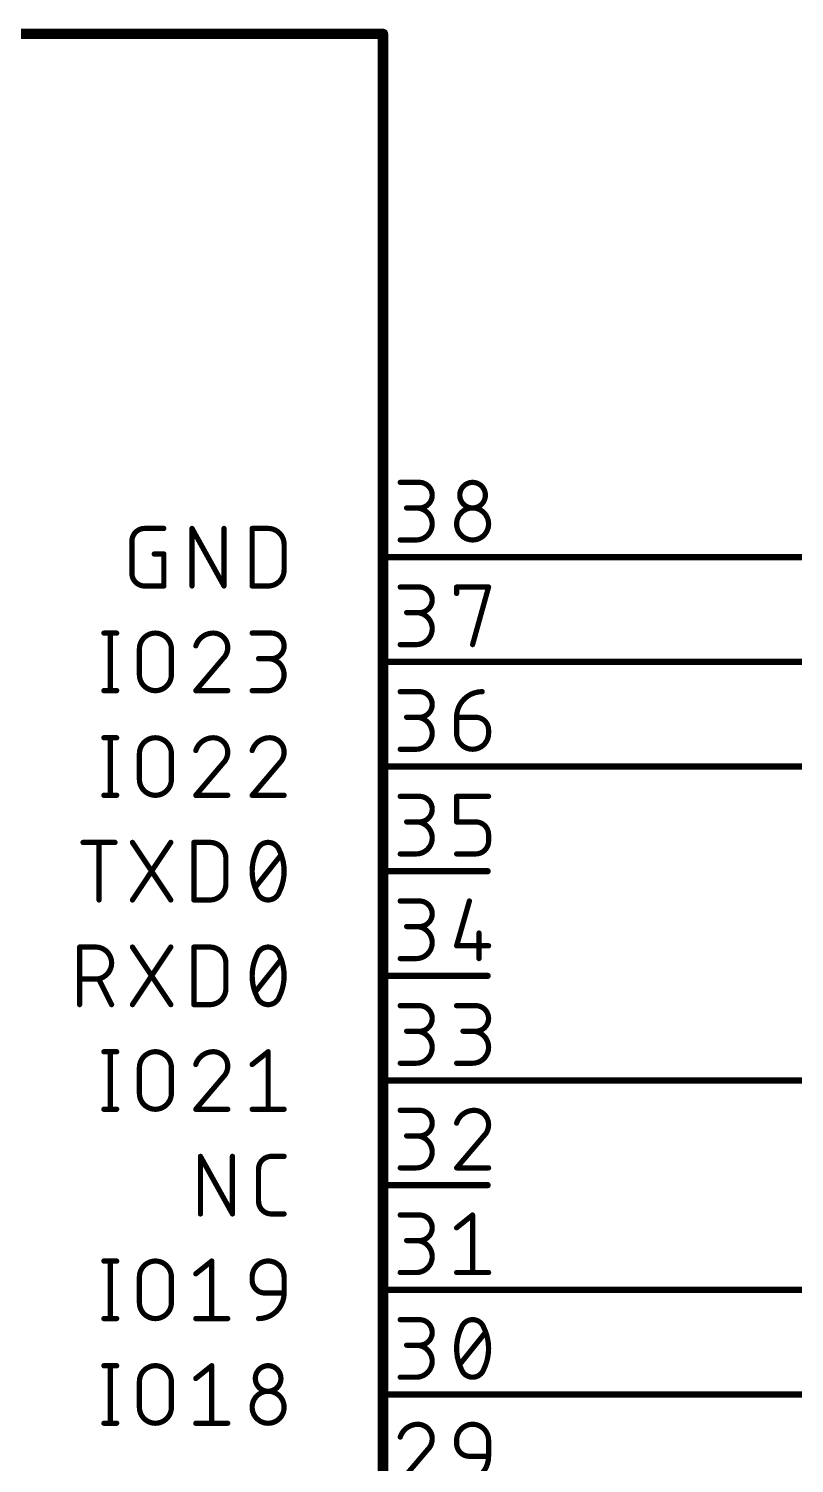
# Model space of a CAD drawing. Extents: x -10 to 250, y 0 to 179.
# Drawn here: x 133.64 to 152.23, y 107.55 to 142.37 of the extents above; entities that cross this region are included whole.
import ezdxf

# ---------------------------------------------------------------- set-up
doc = ezdxf.new("R2010")
doc.units = 0
for name, color, linetype in [('91', 94, 'CONTINUOUS'), ('94', 14, 'CONTINUOUS'), ('95', 250, 'CONTINUOUS')]:
    doc.layers.add(name, color=color, linetype=linetype)

msp = doc.modelspace()

# ---------------------------------------------------------------- linework, layer by layer
at = {"layer": '91', "const_width": 0.1524}
for points in [[(144.78, 129.54), (213.36, 129.54)], [(210.82, 127), (144.78, 127)], [(208.28, 124.46), (144.78, 124.46)], [(154.94, 116.84), (144.78, 116.84)], [(157.48, 111.76), (144.78, 111.76)], [(144.78, 109.22), (160.02, 109.22)]]:
    msp.add_lwpolyline(points, dxfattribs=at)
at = {"layer": '91', "const_width": 0.0762}
for points in [[(144.78, 129.5781, 1), (144.78, 129.5019)], [(144.78, 127.0381, 1), (144.78, 126.9619)], [(144.78, 124.4981, 1), (144.78, 124.4219)], [(144.78, 116.8781, 1), (144.78, 116.8019)], [(144.78, 111.7981, 1), (144.78, 111.7219)], [(144.78, 109.2581, 1), (144.78, 109.1819)]]:
    msp.add_lwpolyline(points, format="xyb", dxfattribs=at)
at = {"layer": '94'}
for points, const_width in [([(99.06, 142.24), (142.24, 142.24)], 0.254), ([(142.24, 142.24), (142.24, 88.9)], 0.254), ([(144.78, 129.54), (142.24, 129.54)], 0.1524), ([(144.78, 127), (142.24, 127)], 0.1524), ([(144.78, 124.46), (142.24, 124.46)], 0.1524), ([(144.78, 121.92), (142.24, 121.92)], 0.1524), ([(144.78, 119.38), (142.24, 119.38)], 0.1524), ([(144.78, 116.84), (142.24, 116.84)], 0.1524), ([(144.78, 114.3), (142.24, 114.3)], 0.1524), ([(144.78, 111.76), (142.24, 111.76)], 0.1524), ([(144.78, 109.22), (142.24, 109.22)], 0.1524)]:
    msp.add_lwpolyline(points, dxfattribs=dict(at, const_width=const_width))
for points, const_width in [([(142.3035, 142.24, 1), (142.1765, 142.24)], 0.127), ([(142.24, 142.1765, 1), (142.24, 142.3035)], 0.127), ([(142.24, 129.5781, 1), (142.24, 129.5019)], 0.0762), ([(144.78, 129.5019, 1), (144.78, 129.5781)], 0.0762), ([(142.24, 127.0381, 1), (142.24, 126.9619)], 0.0762), ([(144.78, 126.9619, 1), (144.78, 127.0381)], 0.0762), ([(142.24, 124.4981, 1), (142.24, 124.4219)], 0.0762), ([(144.78, 124.4219, 1), (144.78, 124.4981)], 0.0762), ([(142.24, 121.9581, 1), (142.24, 121.8819)], 0.0762), ([(144.78, 121.8819, 1), (144.78, 121.9581)], 0.0762), ([(142.24, 119.4181, 1), (142.24, 119.3419)], 0.0762), ([(144.78, 119.3419, 1), (144.78, 119.4181)], 0.0762), ([(142.24, 116.8781, 1), (142.24, 116.8019)], 0.0762), ([(144.78, 116.8019, 1), (144.78, 116.8781)], 0.0762), ([(142.24, 114.3381, 1), (142.24, 114.2619)], 0.0762), ([(144.78, 114.2619, 1), (144.78, 114.3381)], 0.0762), ([(142.24, 111.7981, 1), (142.24, 111.7219)], 0.0762), ([(144.78, 111.7219, 1), (144.78, 111.7981)], 0.0762), ([(142.24, 109.2581, 1), (142.24, 109.1819)], 0.0762), ([(144.78, 109.1819, 1), (144.78, 109.2581)], 0.0762)]:
    msp.add_lwpolyline(points, format="xyb", dxfattribs=dict(at, const_width=const_width))
at = {"layer": '95', "const_width": 0.127}
for points in [[(142.6591, 131.3561), (143.1248, 131.3561)], [(143.1248, 130.7352), (142.8143, 130.7352)], [(136.4538, 130.2385), (136.9195, 130.2385)], [(137.6035, 128.8415), (137.6035, 130.2385)], [(137.6035, 130.2385), (138.3796, 128.8415)], [(138.3796, 128.8415), (138.3796, 130.2385)], [(139.0636, 128.8415), (139.0636, 130.2385)], [(139.0636, 130.2385), (139.4516, 130.2385)], [(136.1434, 129.1519), (136.1434, 129.9281)], [(139.8397, 129.8504), (139.8397, 129.2296)], [(142.6591, 129.9591), (143.0472, 129.9591)], [(136.6866, 129.6176), (136.9195, 129.6176)], [(136.9195, 129.6176), (136.9195, 128.8415)], [(136.9195, 128.8415), (136.4538, 128.8415)], [(139.4516, 128.8415), (139.0636, 128.8415)], [(142.6591, 128.8161), (143.1248, 128.8161)], [(144.028, 128.6609), (144.028, 128.8161)], [(144.028, 128.8161), (144.8041, 128.8161)], [(144.8041, 128.8161), (144.416, 127.4191)], [(143.1248, 128.1952), (142.8143, 128.1952)], [(135.4636, 127.6985), (135.7741, 127.6985)], [(135.6189, 127.6985), (135.6189, 126.3015)], [(139.0636, 127.6985), (139.5293, 127.6985)], [(142.6591, 127.4191), (143.0472, 127.4191)], [(136.3259, 126.6896), (136.3259, 127.3104)], [(137.102, 127.3104), (137.102, 126.6896)], [(138.3544, 127.0776), (137.6947, 126.3015)], [(139.5293, 127.0776), (139.2188, 127.0776)], [(135.4636, 126.3015), (135.7741, 126.3015)], [(137.6947, 126.3015), (138.4708, 126.3015)], [(139.0636, 126.3015), (139.4516, 126.3015)], [(142.6591, 126.2761), (143.1248, 126.2761)], [(143.1248, 125.6552), (142.8143, 125.6552)], [(144.028, 125.6552), (144.4936, 125.6552)], [(144.028, 125.2672), (144.028, 125.6552)], [(144.8041, 125.3448), (144.8041, 125.2672)], [(135.4636, 125.1585), (135.7741, 125.1585)], [(135.6189, 125.1585), (135.6189, 123.7615)], [(136.3259, 124.1496), (136.3259, 124.7704)], [(137.102, 124.7704), (137.102, 124.1496)], [(142.6591, 124.8791), (143.0472, 124.8791)], [(138.3544, 124.5376), (137.6947, 123.7615)], [(139.7233, 124.5376), (139.0636, 123.7615)], [(135.4636, 123.7615), (135.7741, 123.7615)], [(137.6947, 123.7615), (138.4708, 123.7615)], [(139.0636, 123.7615), (139.8397, 123.7615)], [(142.6591, 123.7361), (143.1248, 123.7361)], [(144.028, 123.1152), (144.028, 123.7361)], [(144.028, 123.7361), (144.8041, 123.7361)], [(143.1248, 123.1152), (142.8143, 123.1152)], [(144.4936, 123.1152), (144.028, 123.1152)], [(134.957, 122.6185), (135.7331, 122.6185)], [(135.3451, 121.2215), (135.3451, 122.6185)], [(136.157, 121.2215), (137.0884, 122.6185)], [(136.157, 122.6185), (137.0884, 121.2215)], [(137.6491, 121.2215), (137.6491, 122.6185)], [(137.6491, 122.6185), (138.0372, 122.6185)], [(144.8041, 122.6495), (144.8041, 122.8048)], [(138.4252, 122.2304), (138.4252, 121.6096)], [(139.1412, 121.5319), (139.7621, 122.3081)], [(142.6591, 122.3391), (143.0472, 122.3391)], [(144.028, 122.3391), (144.4936, 122.3391)], [(138.0372, 121.2215), (137.6491, 121.2215)], [(142.6591, 121.1961), (143.1248, 121.1961)], [(144.3384, 121.1961), (144.028, 120.1095)], [(143.1248, 120.5752), (142.8143, 120.5752)], [(144.5712, 120.42), (144.5712, 119.7991)], [(134.8747, 118.6815), (134.8747, 120.0785)], [(134.8747, 120.0785), (135.2627, 120.0785)], [(136.157, 118.6815), (137.0884, 120.0785)], [(136.157, 120.0785), (137.0884, 118.6815)], [(137.6491, 118.6815), (137.6491, 120.0785)], [(137.6491, 120.0785), (138.0372, 120.0785)], [(144.028, 120.1095), (144.8041, 120.1095)], [(139.1412, 118.9919), (139.7621, 119.7681)], [(142.6591, 119.7991), (143.0472, 119.7991)], [(138.4252, 119.6904), (138.4252, 119.0696)], [(135.2627, 119.3024), (134.8747, 119.3024)], [(135.6508, 118.6815), (135.3404, 119.3024)], [(138.0372, 118.6815), (137.6491, 118.6815)], [(142.6591, 118.6561), (143.1248, 118.6561)], [(144.028, 118.6561), (144.4936, 118.6561)], [(143.1248, 118.0352), (142.8143, 118.0352)], [(144.4936, 118.0352), (144.1832, 118.0352)], [(135.4636, 117.5385), (135.7741, 117.5385)], [(135.6189, 117.5385), (135.6189, 116.1415)], [(139.0636, 117.2281), (139.4516, 117.5385)], [(139.4516, 117.5385), (139.4516, 116.1415)], [(136.3259, 116.5296), (136.3259, 117.1504)], [(137.102, 117.1504), (137.102, 116.5296)], [(142.6591, 117.2591), (143.0472, 117.2591)], [(144.028, 117.2591), (144.416, 117.2591)], [(138.3544, 116.9176), (137.6947, 116.1415)], [(135.4636, 116.1415), (135.7741, 116.1415)], [(137.6947, 116.1415), (138.4708, 116.1415)], [(139.0636, 116.1415), (139.8397, 116.1415)], [(142.6591, 116.1161), (143.1248, 116.1161)], [(143.1248, 115.4952), (142.8143, 115.4952)], [(144.6876, 115.4952), (144.028, 114.7191)], [(137.8083, 113.6015), (137.8083, 114.9985)], [(137.8083, 114.9985), (138.5844, 113.6015)], [(138.5844, 113.6015), (138.5844, 114.9985)], [(139.5293, 114.9985), (139.8397, 114.9985)], [(139.2188, 113.9119), (139.2188, 114.6881)], [(142.6591, 114.7191), (143.0472, 114.7191)], [(144.028, 114.7191), (144.8041, 114.7191)], [(139.8397, 113.6015), (139.5293, 113.6015)], [(142.6591, 113.5761), (143.1248, 113.5761)], [(144.028, 113.2657), (144.416, 113.5761)], [(144.416, 113.5761), (144.416, 112.1791)], [(143.1248, 112.9552), (142.8143, 112.9552)], [(135.4636, 112.4585), (135.7741, 112.4585)], [(135.6189, 112.4585), (135.6189, 111.0615)], [(137.6947, 112.1481), (138.0828, 112.4585)], [(138.0828, 112.4585), (138.0828, 111.0615)], [(136.3259, 111.4496), (136.3259, 112.0704)], [(137.102, 112.0704), (137.102, 111.4496)], [(139.0636, 111.9928), (139.0636, 112.0704)], [(139.8397, 112.0704), (139.8397, 111.6824)], [(142.6591, 112.1791), (143.0472, 112.1791)], [(144.028, 112.1791), (144.8041, 112.1791)], [(139.8397, 111.6824), (139.374, 111.6824)], [(135.4636, 111.0615), (135.7741, 111.0615)], [(137.6947, 111.0615), (138.4708, 111.0615)], [(142.6591, 111.0361), (143.1248, 111.0361)], [(144.1056, 109.9495), (144.7265, 110.7257)], [(143.1248, 110.4152), (142.8143, 110.4152)], [(135.4636, 109.9185), (135.7741, 109.9185)], [(135.6189, 109.9185), (135.6189, 108.5215)], [(137.6947, 109.6081), (138.0828, 109.9185)], [(138.0828, 109.9185), (138.0828, 108.5215)], [(142.6591, 109.6391), (143.0472, 109.6391)], [(136.3259, 108.9096), (136.3259, 109.5304)], [(137.102, 109.5304), (137.102, 108.9096)], [(135.4636, 108.5215), (135.7741, 108.5215)], [(137.6947, 108.5215), (138.4708, 108.5215)], [(143.3188, 107.8752), (142.6591, 107.0991)], [(144.028, 108.0304), (144.028, 108.108)], [(144.8041, 108.108), (144.8041, 107.72)], [(144.8041, 107.72), (144.3384, 107.72)]]:
    msp.add_lwpolyline(points, dxfattribs=at)
at = {"layer": '95'}
for points, const_width in [([(142.6591, 131.3878, 1), (142.6591, 131.3244)], 0.0635), ([(143.1248, 130.7352, 1), (143.1248, 131.3561)], 0.127), ([(143.1248, 131.3878, 1), (143.1248, 131.3244)], 0.0635), ([(143.1248, 131.3244, 1), (143.1248, 131.3878)], 0.0635), ([(144.7264, 131.0457, 1), (144.1056, 131.0457)], 0.127), ([(144.1056, 131.0457, 1), (144.7265, 131.0457)], 0.127), ([(144.1373, 131.0457, 1), (144.0738, 131.0457)], 0.0635), ([(144.0738, 131.0457, 1), (144.1373, 131.0457)], 0.0635), ([(144.7582, 131.0457, 1), (144.6947, 131.0457)], 0.0635), ([(144.6947, 131.0457, 1), (144.7582, 131.0457)], 0.0635), ([(142.8143, 130.767, 1), (142.8143, 130.7035)], 0.0635), ([(143.0472, 129.9591, 1), (143.0472, 130.7352)], 0.127), ([(143.0472, 130.767, 1), (143.0472, 130.7035)], 0.0635), ([(143.1248, 130.767, 1), (143.1248, 130.7035)], 0.0635), ([(143.1248, 130.7035, 1), (143.1248, 130.767)], 0.0635), ([(144.8041, 130.3472, 1), (144.028, 130.3472)], 0.127), ([(136.4538, 130.2385, 0.4142), (136.1434, 129.9281)], 0.127), ([(136.4538, 130.2703, 1), (136.4538, 130.2068)], 0.0635), ([(136.4538, 130.2068, 1), (136.4538, 130.2702)], 0.0635), ([(136.9195, 130.2068, 1), (136.9195, 130.2703)], 0.0635), ([(137.6352, 130.2385, 1), (137.5717, 130.2385)], 0.0635), ([(137.6312, 130.2539, 1), (137.5757, 130.2231)], 0.0635), ([(138.4113, 130.2385, 1), (138.3478, 130.2385)], 0.0635), ([(139.0953, 130.2385, 1), (139.0318, 130.2385)], 0.0635), ([(139.0636, 130.2703, 1), (139.0636, 130.2068)], 0.0635), ([(139.8397, 129.8504, 0.4142), (139.4516, 130.2385)], 0.127), ([(139.4516, 130.2703, 1), (139.4516, 130.2068)], 0.0635), ([(139.4516, 130.2068, 1), (139.4516, 130.2703)], 0.0635), ([(144.0597, 130.3472, 1), (143.9962, 130.3472)], 0.0635), ([(143.9962, 130.3472, 1), (144.0597, 130.3472)], 0.0635), ([(144.028, 130.3472, 1), (144.8041, 130.3472)], 0.127), ([(144.8358, 130.3472, 1), (144.7723, 130.3472)], 0.0635), ([(144.7723, 130.3472, 1), (144.8358, 130.3472)], 0.0635), ([(136.1751, 129.9281, 1), (136.1116, 129.9281)], 0.0635), ([(136.1116, 129.9281, 1), (136.1751, 129.9281)], 0.0635), ([(139.8714, 129.8504, 1), (139.808, 129.8504)], 0.0635), ([(139.808, 129.8504, 1), (139.8714, 129.8504)], 0.0635), ([(142.6591, 129.9908, 1), (142.6591, 129.9274)], 0.0635), ([(143.0472, 129.9908, 1), (143.0472, 129.9274)], 0.0635), ([(143.0472, 129.9274, 1), (143.0472, 129.9908)], 0.0635), ([(136.6866, 129.6494, 1), (136.6866, 129.5859)], 0.0635), ([(136.9512, 129.6176, 1), (136.8877, 129.6176)], 0.0635), ([(136.9195, 129.5859, 1), (136.9195, 129.6494)], 0.0635), ([(136.1434, 129.1519, 0.4142), (136.4538, 128.8415)], 0.127), ([(136.1751, 129.1519, 1), (136.1116, 129.1519)], 0.0635), ([(136.1116, 129.1519, 1), (136.1751, 129.1519)], 0.0635), ([(139.4516, 128.8415, 0.4142), (139.8397, 129.2296)], 0.127), ([(139.8714, 129.2296, 1), (139.808, 129.2296)], 0.0635), ([(139.808, 129.2296, 1), (139.8714, 129.2296)], 0.0635), ([(136.4538, 128.8732, 1), (136.4538, 128.8098)], 0.0635), ([(136.4538, 128.8098, 1), (136.4538, 128.8732)], 0.0635), ([(136.8877, 128.8415, 1), (136.9512, 128.8415)], 0.0635), ([(136.9195, 128.8098, 1), (136.9195, 128.8732)], 0.0635), ([(137.5717, 128.8415, 1), (137.6352, 128.8415)], 0.0635), ([(138.3478, 128.8415, 1), (138.4113, 128.8415)], 0.0635), ([(138.3518, 128.8261, 1), (138.4073, 128.8569)], 0.0635), ([(139.0318, 128.8415, 1), (139.0953, 128.8415)], 0.0635), ([(139.0636, 128.8732, 1), (139.0636, 128.8098)], 0.0635), ([(139.4516, 128.8732, 1), (139.4516, 128.8098)], 0.0635), ([(139.4516, 128.8098, 1), (139.4516, 128.8732)], 0.0635), ([(142.6591, 128.8478, 1), (142.6591, 128.7844)], 0.0635), ([(143.1248, 128.1952, 1), (143.1248, 128.8161)], 0.127), ([(143.1248, 128.8478, 1), (143.1248, 128.7844)], 0.0635), ([(143.1248, 128.7844, 1), (143.1248, 128.8478)], 0.0635), ([(144.0597, 128.8161, 1), (143.9962, 128.8161)], 0.0635), ([(144.028, 128.8478, 1), (144.028, 128.7844)], 0.0635), ([(144.8347, 128.8076, 1), (144.7735, 128.8246)], 0.0635), ([(144.8041, 128.7844, 1), (144.8041, 128.8478)], 0.0635), ([(143.9962, 128.6609, 1), (144.0597, 128.6609)], 0.0635), ([(142.8143, 128.227, 1), (142.8143, 128.1635)], 0.0635), ([(143.0472, 127.4191, 1), (143.0472, 128.1952)], 0.127), ([(143.0472, 128.227, 1), (143.0472, 128.1635)], 0.0635), ([(143.1248, 128.227, 1), (143.1248, 128.1635)], 0.0635), ([(143.1248, 128.1635, 1), (143.1248, 128.227)], 0.0635), ([(135.4636, 127.7303, 1), (135.4636, 127.6668)], 0.0635), ([(135.6506, 127.6985, 1), (135.5871, 127.6985)], 0.0635), ([(135.7741, 127.6668, 1), (135.7741, 127.7303)], 0.0635), ([(137.102, 127.3104, 1), (136.3259, 127.3104)], 0.127), ([(138.1216, 127.6985, 0.3252), (137.6947, 127.3881)], 0.127), ([(138.1216, 127.7303, 1), (138.1216, 127.6668)], 0.0635), ([(138.4708, 127.3493, 0.4142), (138.1216, 127.6985)], 0.127), ([(138.1216, 127.6668, 1), (138.1216, 127.7302)], 0.0635), ([(139.0636, 127.7303, 1), (139.0636, 127.6668)], 0.0635), ([(139.5293, 127.7303, 1), (139.5293, 127.6668)], 0.0635), ([(139.5293, 127.0776, 1), (139.5293, 127.6985)], 0.127), ([(139.5293, 127.6668, 1), (139.5293, 127.7303)], 0.0635), ([(142.6591, 127.4509, 1), (142.6591, 127.3873)], 0.0635), ([(143.0472, 127.4509, 1), (143.0472, 127.3873)], 0.0635), ([(143.0472, 127.3873, 1), (143.0472, 127.4509)], 0.0635), ([(144.3854, 127.4276, 1), (144.4466, 127.4106)], 0.0635), ([(136.3576, 127.3104, 1), (136.2941, 127.3104)], 0.0635), ([(136.2941, 127.3104, 1), (136.3576, 127.3104)], 0.0635), ([(137.1337, 127.3104, 1), (137.0702, 127.3104)], 0.0635), ([(137.0702, 127.3104, 1), (137.1337, 127.3104)], 0.0635), ([(137.6645, 127.3978, 1), (137.7249, 127.3783)], 0.0635), ([(138.3544, 127.0776, 0.2053), (138.4708, 127.3493)], 0.127), ([(138.3325, 127.1006, 1), (138.3763, 127.0546)], 0.0635), ([(138.3786, 127.057, 1), (138.3302, 127.0982)], 0.0635), ([(138.5026, 127.3492, 1), (138.4391, 127.3493)], 0.0635), ([(138.4391, 127.3493, 1), (138.5026, 127.3493)], 0.0635), ([(139.2188, 127.1094, 1), (139.2188, 127.0459)], 0.0635), ([(139.4516, 126.3015, 1), (139.4516, 127.0776)], 0.127), ([(139.4516, 127.1094, 1), (139.4516, 127.0459)], 0.0635), ([(139.5293, 127.1094, 1), (139.5293, 127.0459)], 0.0635), ([(139.5293, 127.0459, 1), (139.5293, 127.1094)], 0.0635), ([(136.3259, 126.6896, 1), (137.102, 126.6896)], 0.127), ([(136.3576, 126.6896, 1), (136.2941, 126.6896)], 0.0635), ([(137.1337, 126.6896, 1), (137.0702, 126.6896)], 0.0635), ([(136.2941, 126.6896, 1), (136.3576, 126.6896)], 0.0635), ([(137.0702, 126.6896, 1), (137.1337, 126.6896)], 0.0635), ([(135.4636, 126.3333, 1), (135.4636, 126.2698)], 0.0635), ([(135.5871, 126.3015, 1), (135.6506, 126.3015)], 0.0635), ([(135.7741, 126.2698, 1), (135.7741, 126.3333)], 0.0635), ([(137.6947, 126.3333, 1), (137.6947, 126.2698)], 0.0635), ([(137.6705, 126.3221, 1), (137.7189, 126.2809)], 0.0635), ([(138.4708, 126.2698, 1), (138.4708, 126.3333)], 0.0635), ([(139.0636, 126.3333, 1), (139.0636, 126.2698)], 0.0635), ([(139.4516, 126.3333, 1), (139.4516, 126.2698)], 0.0635), ([(139.4516, 126.2698, 1), (139.4516, 126.3333)], 0.0635), ([(142.6591, 126.3079, 1), (142.6591, 126.2443)], 0.0635), ([(143.1248, 126.3079, 1), (143.1248, 126.2443)], 0.0635), ([(143.1248, 125.6552, 1), (143.1248, 126.2761)], 0.127), ([(143.1248, 126.2443, 1), (143.1248, 126.3079)], 0.0635), ([(144.6488, 126.2761, 0.4142), (144.028, 125.6552)], 0.127), ([(144.6488, 126.2444, 1), (144.6488, 126.3078)], 0.0635), ([(142.8143, 125.687, 1), (142.8143, 125.6235)], 0.0635), ([(143.0472, 124.8791, 1), (143.0472, 125.6552)], 0.127), ([(143.0472, 125.687, 1), (143.0472, 125.6235)], 0.0635), ([(143.1248, 125.687, 1), (143.1248, 125.6235)], 0.0635), ([(143.1248, 125.6235, 1), (143.1248, 125.687)], 0.0635), ([(144.0597, 125.6552, 1), (143.9962, 125.6552)], 0.0635), ([(144.028, 125.687, 1), (144.028, 125.6235)], 0.0635), ([(144.8041, 125.3448, 0.4142), (144.4936, 125.6552)], 0.127), ([(144.4936, 125.687, 1), (144.4936, 125.6235)], 0.0635), ([(144.4936, 125.6235, 1), (144.4936, 125.687)], 0.0635), ([(143.9962, 125.6552, 1), (144.0597, 125.6552)], 0.0635), ([(144.8358, 125.3448, 1), (144.7723, 125.3448)], 0.0635), ([(144.7723, 125.3448, 1), (144.8358, 125.3448)], 0.0635), ([(135.4636, 125.1903, 1), (135.4636, 125.1268)], 0.0635), ([(135.6506, 125.1585, 1), (135.5871, 125.1585)], 0.0635), ([(135.7741, 125.1268, 1), (135.7741, 125.1903)], 0.0635), ([(137.102, 124.7704, 1), (136.3259, 124.7704)], 0.127), ([(138.1216, 125.1585, 0.3252), (137.6947, 124.8481)], 0.127), ([(138.4708, 124.8093, 0.4142), (138.1216, 125.1585)], 0.127), ([(138.1216, 125.1903, 1), (138.1216, 125.1268)], 0.0635), ([(138.1216, 125.1268, 1), (138.1216, 125.1902)], 0.0635), ([(139.4905, 125.1585, 0.3252), (139.0636, 124.8481)], 0.127), ([(139.8397, 124.8093, 0.4142), (139.4905, 125.1585)], 0.127), ([(139.4905, 125.1903, 1), (139.4905, 125.1268)], 0.0635), ([(139.4905, 125.1268, 1), (139.4904, 125.1902)], 0.0635), ([(144.0597, 125.2672, 1), (143.9962, 125.2672)], 0.0635), ([(143.9962, 125.2672, 1), (144.0597, 125.2672)], 0.0635), ([(144.028, 125.2672, 1), (144.8041, 125.2672)], 0.127), ([(144.8358, 125.2672, 1), (144.7723, 125.2672)], 0.0635), ([(144.7723, 125.2672, 1), (144.8358, 125.2672)], 0.0635), ([(136.3576, 124.7704, 1), (136.2941, 124.7704)], 0.0635), ([(136.2941, 124.7704, 1), (136.3576, 124.7704)], 0.0635), ([(137.1337, 124.7704, 1), (137.0702, 124.7704)], 0.0635), ([(137.0702, 124.7704, 1), (137.1337, 124.7704)], 0.0635), ([(137.6645, 124.8578, 1), (137.7249, 124.8383)], 0.0635), ([(138.3544, 124.5376, 0.2053), (138.4708, 124.8093)], 0.127), ([(138.5026, 124.8092, 1), (138.4391, 124.8093)], 0.0635), ([(138.4391, 124.8093, 1), (138.5026, 124.8093)], 0.0635), ([(139.0334, 124.8578, 1), (139.0938, 124.8383)], 0.0635), ([(139.7233, 124.5376, 0.2053), (139.8397, 124.8093)], 0.127), ([(139.8714, 124.8092, 1), (139.808, 124.8093)], 0.0635), ([(139.808, 124.8093, 1), (139.8714, 124.8093)], 0.0635), ([(142.6591, 124.9109, 1), (142.6591, 124.8474)], 0.0635), ([(143.0472, 124.9109, 1), (143.0472, 124.8474)], 0.0635), ([(143.0472, 124.8474, 1), (143.0472, 124.9109)], 0.0635), ([(138.3325, 124.5606, 1), (138.3763, 124.5146)], 0.0635), ([(138.3786, 124.517, 1), (138.3302, 124.5582)], 0.0635), ([(139.7014, 124.5606, 1), (139.7452, 124.5146)], 0.0635), ([(139.7475, 124.517, 1), (139.6991, 124.5582)], 0.0635), ([(136.3259, 124.1496, 1), (137.102, 124.1496)], 0.127), ([(136.3576, 124.1496, 1), (136.2941, 124.1496)], 0.0635), ([(136.2941, 124.1496, 1), (136.3576, 124.1496)], 0.0635), ([(137.1337, 124.1496, 1), (137.0702, 124.1496)], 0.0635), ([(137.0702, 124.1496, 1), (137.1337, 124.1496)], 0.0635), ([(135.4636, 123.7933, 1), (135.4636, 123.7298)], 0.0635), ([(135.5871, 123.7615, 1), (135.6506, 123.7615)], 0.0635), ([(135.7741, 123.7298, 1), (135.7741, 123.7933)], 0.0635), ([(137.6947, 123.7933, 1), (137.6947, 123.7298)], 0.0635), ([(137.6705, 123.7821, 1), (137.7189, 123.7409)], 0.0635), ([(138.4708, 123.7298, 1), (138.4708, 123.7933)], 0.0635), ([(139.0636, 123.7933, 1), (139.0636, 123.7298)], 0.0635), ([(139.0394, 123.7821, 1), (139.0878, 123.7409)], 0.0635), ([(139.8397, 123.7298, 1), (139.8397, 123.7933)], 0.0635), ([(142.6591, 123.7679, 1), (142.6591, 123.7044)], 0.0635), ([(143.1248, 123.1152, 1), (143.1248, 123.7361)], 0.127), ([(143.1248, 123.7679, 1), (143.1248, 123.7044)], 0.0635), ([(143.1248, 123.7044, 1), (143.1248, 123.7679)], 0.0635), ([(144.0597, 123.7361, 1), (143.9962, 123.7361)], 0.0635), ([(144.028, 123.7679, 1), (144.028, 123.7044)], 0.0635), ([(144.8041, 123.7044, 1), (144.8041, 123.7679)], 0.0635), ([(142.8143, 123.147, 1), (142.8143, 123.0835)], 0.0635), ([(143.0472, 123.147, 1), (143.0472, 123.0835)], 0.0635), ([(143.0472, 122.3391, 1), (143.0472, 123.1152)], 0.127), ([(143.1248, 123.147, 1), (143.1248, 123.0835)], 0.0635), ([(143.1248, 123.0835, 1), (143.1248, 123.147)], 0.0635), ([(143.9962, 123.1152, 1), (144.0597, 123.1152)], 0.0635), ([(144.028, 123.147, 1), (144.028, 123.0835)], 0.0635), ([(144.4936, 123.147, 1), (144.4936, 123.0835)], 0.0635), ([(144.8041, 122.8048, 0.4142), (144.4936, 123.1152)], 0.127), ([(144.4936, 123.0835, 1), (144.4936, 123.147)], 0.0635), ([(134.957, 122.6503, 1), (134.957, 122.5868)], 0.0635), ([(135.3768, 122.6185, 1), (135.3133, 122.6185)], 0.0635), ([(135.7331, 122.5868, 1), (135.7331, 122.6503)], 0.0635), ([(136.1834, 122.6361, 1), (136.1306, 122.6009)], 0.0635), ([(137.1148, 122.6009, 1), (137.0619, 122.6361)], 0.0635), ([(137.6491, 122.6503, 1), (137.6491, 122.5868)], 0.0635), ([(137.6809, 122.6185, 1), (137.6174, 122.6185)], 0.0635), ([(138.0372, 122.6503, 1), (138.0372, 122.5868)], 0.0635), ([(138.4252, 122.2304, 0.4142), (138.0372, 122.6185)], 0.127), ([(138.0372, 122.5868, 1), (138.0372, 122.6503)], 0.0635), ([(139.4516, 122.6185, 0.3205), (139.18, 122.4245)], 0.127), ([(139.7233, 122.4245, 0.3205), (139.4516, 122.6185)], 0.127), ([(139.4516, 122.6502, 1), (139.4516, 122.5868)], 0.0635), ([(139.4516, 122.5868, 1), (139.4516, 122.6502)], 0.0635), ([(144.4936, 122.3391, 0.4142), (144.8041, 122.6495)], 0.127), ([(144.8358, 122.8048, 1), (144.7723, 122.8048)], 0.0635), ([(144.7723, 122.8048, 1), (144.8358, 122.8048)], 0.0635), ([(144.8358, 122.6495, 1), (144.7723, 122.6495)], 0.0635), ([(144.7723, 122.6495, 1), (144.8358, 122.6495)], 0.0635), ([(138.457, 122.2304, 1), (138.3935, 122.2304)], 0.0635), ([(138.3935, 122.2304, 1), (138.457, 122.2304)], 0.0635), ([(139.18, 122.4245, 0.1139), (139.0636, 121.92)], 0.127), ([(139.15, 122.4348, 1), (139.21, 122.4142)], 0.0635), ([(139.2085, 122.4106, 1), (139.1515, 122.4384)], 0.0635), ([(139.7518, 122.4384, 1), (139.6947, 122.4106)], 0.0635), ([(139.8397, 121.92, 0.1139), (139.7233, 122.4245)], 0.127), ([(139.6933, 122.4142, 1), (139.7533, 122.4348)], 0.0635), ([(139.7869, 122.2882, 1), (139.7373, 122.3279)], 0.0635), ([(142.6591, 122.3709, 1), (142.6591, 122.3073)], 0.0635), ([(143.0472, 122.3709, 1), (143.0472, 122.3073)], 0.0635), ([(143.0472, 122.3073, 1), (143.0472, 122.3709)], 0.0635), ([(144.028, 122.3709, 1), (144.028, 122.3073)], 0.0635), ([(144.4936, 122.3709, 1), (144.4936, 122.3073)], 0.0635), ([(144.4936, 122.3073, 1), (144.4936, 122.3709)], 0.0635), ([(139.0636, 121.92, 0.1139), (139.18, 121.4155)], 0.127), ([(139.0953, 121.92, 1), (139.0318, 121.92)], 0.0635), ([(139.0318, 121.92, 1), (139.0953, 121.92)], 0.0635), ([(139.7233, 121.4155, 0.1139), (139.8397, 121.92)], 0.127), ([(139.8714, 121.92, 1), (139.808, 121.92)], 0.0635), ([(139.808, 121.92, 1), (139.8714, 121.92)], 0.0635), ([(138.0372, 121.2215, 0.4142), (138.4252, 121.6096)], 0.127), ([(138.457, 121.6096, 1), (138.3935, 121.6096)], 0.0635), ([(138.3935, 121.6096, 1), (138.457, 121.6096)], 0.0635), ([(139.1164, 121.5518, 1), (139.166, 121.5121)], 0.0635), ([(135.3133, 121.2215, 1), (135.3768, 121.2215)], 0.0635), ([(136.1306, 121.2391, 1), (136.1834, 121.2039)], 0.0635), ([(137.0619, 121.2039, 1), (137.1148, 121.2391)], 0.0635), ([(137.6491, 121.2533, 1), (137.6491, 121.1898)], 0.0635), ([(137.6174, 121.2215, 1), (137.6809, 121.2215)], 0.0635), ([(138.0372, 121.2532, 1), (138.0372, 121.1898)], 0.0635), ([(138.0372, 121.1898, 1), (138.0372, 121.2533)], 0.0635), ([(139.18, 121.4155, 0.3205), (139.4516, 121.2215)], 0.127), ([(139.21, 121.4258, 1), (139.15, 121.4052)], 0.0635), ([(139.1515, 121.4016, 1), (139.2085, 121.4294)], 0.0635), ([(139.4516, 121.2215, 0.3205), (139.7233, 121.4155)], 0.127), ([(139.4516, 121.2532, 1), (139.4516, 121.1898)], 0.0635), ([(139.4516, 121.1898, 1), (139.4516, 121.2532)], 0.0635), ([(139.6947, 121.4294, 1), (139.7518, 121.4016)], 0.0635), ([(139.7533, 121.4052, 1), (139.6933, 121.4258)], 0.0635), ([(142.6591, 121.2279, 1), (142.6591, 121.1643)], 0.0635), ([(143.1248, 121.2279, 1), (143.1248, 121.1643)], 0.0635), ([(143.1248, 120.5752, 1), (143.1248, 121.1961)], 0.127), ([(143.1248, 121.1643, 1), (143.1248, 121.2279)], 0.0635), ([(144.3689, 121.1874, 1), (144.3079, 121.2048)], 0.0635), ([(142.8143, 120.607, 1), (142.8143, 120.5435)], 0.0635), ([(143.0472, 120.607, 1), (143.0472, 120.5435)], 0.0635), ([(143.0472, 119.7991, 1), (143.0472, 120.5752)], 0.127), ([(143.1248, 120.607, 1), (143.1248, 120.5435)], 0.0635), ([(143.1248, 120.5435, 1), (143.1248, 120.607)], 0.0635), ([(144.603, 120.42, 1), (144.5395, 120.42)], 0.0635), ([(134.9064, 120.0785, 1), (134.8429, 120.0785)], 0.0635), ([(134.8747, 120.1103, 1), (134.8747, 120.0468)], 0.0635), ([(135.2627, 119.3024, 1), (135.2627, 120.0785)], 0.127), ([(135.2627, 120.1103, 1), (135.2627, 120.0468)], 0.0635), ([(135.2627, 120.0468, 1), (135.2627, 120.1103)], 0.0635), ([(136.1834, 120.0961, 1), (136.1306, 120.0609)], 0.0635), ([(137.1148, 120.0609, 1), (137.0619, 120.0961)], 0.0635), ([(137.6491, 120.1103, 1), (137.6491, 120.0468)], 0.0635), ([(137.6809, 120.0785, 1), (137.6174, 120.0785)], 0.0635), ([(138.4252, 119.6904, 0.4142), (138.0372, 120.0785)], 0.127), ([(138.0372, 120.1103, 1), (138.0372, 120.0468)], 0.0635), ([(138.0372, 120.0468, 1), (138.0372, 120.1103)], 0.0635), ([(139.4516, 120.0785, 0.3205), (139.18, 119.8845)], 0.127), ([(139.7233, 119.8845, 0.3205), (139.4516, 120.0785)], 0.127), ([(139.4516, 120.1102, 1), (139.4516, 120.0468)], 0.0635), ([(139.4516, 120.0468, 1), (139.4516, 120.1102)], 0.0635), ([(143.9974, 120.1183, 1), (144.0585, 120.1008)], 0.0635), ([(144.028, 120.1413, 1), (144.028, 120.0778)], 0.0635), ([(144.8041, 120.0778, 1), (144.8041, 120.1413)], 0.0635), ([(139.18, 119.8845, 0.1139), (139.0636, 119.38)], 0.127), ([(139.15, 119.8948, 1), (139.21, 119.8742)], 0.0635), ([(139.2085, 119.8706, 1), (139.1515, 119.8984)], 0.0635), ([(139.7518, 119.8984, 1), (139.6947, 119.8706)], 0.0635), ([(139.8397, 119.38, 0.1139), (139.7233, 119.8845)], 0.127), ([(139.6933, 119.8742, 1), (139.7533, 119.8948)], 0.0635), ([(139.7869, 119.7482, 1), (139.7373, 119.7879)], 0.0635), ([(142.6591, 119.8309, 1), (142.6591, 119.7674)], 0.0635), ([(143.0472, 119.8309, 1), (143.0472, 119.7674)], 0.0635), ([(143.0472, 119.7674, 1), (143.0472, 119.8309)], 0.0635), ([(144.5395, 119.7991, 1), (144.603, 119.7991)], 0.0635), ([(138.457, 119.6904, 1), (138.3935, 119.6904)], 0.0635), ([(138.3935, 119.6904, 1), (138.457, 119.6904)], 0.0635), ([(139.0636, 119.38, 0.1139), (139.18, 118.8755)], 0.127), ([(139.0953, 119.38, 1), (139.0318, 119.38)], 0.0635), ([(139.7233, 118.8755, 0.1139), (139.8397, 119.38)], 0.127), ([(139.8714, 119.38, 1), (139.808, 119.38)], 0.0635), ([(134.8747, 119.3341, 1), (134.8747, 119.2706)], 0.0635), ([(135.2627, 119.3341, 1), (135.2627, 119.2706)], 0.0635), ([(135.2627, 119.2706, 1), (135.2627, 119.3341)], 0.0635), ([(135.3688, 119.3166, 1), (135.312, 119.2882)], 0.0635), ([(138.0372, 118.6815, 0.4142), (138.4252, 119.0696)], 0.127), ([(138.457, 119.0696, 1), (138.3935, 119.0696)], 0.0635), ([(138.3935, 119.0696, 1), (138.457, 119.0696)], 0.0635), ([(139.0318, 119.38, 1), (139.0953, 119.38)], 0.0635), ([(139.808, 119.38, 1), (139.8714, 119.38)], 0.0635), ([(136.1306, 118.6991, 1), (136.1834, 118.6639)], 0.0635), ([(137.0619, 118.6639, 1), (137.1148, 118.6991)], 0.0635), ([(137.6491, 118.7133, 1), (137.6491, 118.6497)], 0.0635), ([(138.0372, 118.7132, 1), (138.0372, 118.6498)], 0.0635), ([(138.0372, 118.6497, 1), (138.0372, 118.7133)], 0.0635), ([(139.1164, 119.0118, 1), (139.166, 118.9721)], 0.0635), ([(139.18, 118.8755, 0.3205), (139.4516, 118.6815)], 0.127), ([(139.21, 118.8858, 1), (139.15, 118.8652)], 0.0635), ([(139.1515, 118.8616, 1), (139.2085, 118.8894)], 0.0635), ([(139.4516, 118.6815, 0.3205), (139.7233, 118.8755)], 0.127), ([(139.4516, 118.7132, 1), (139.4516, 118.6498)], 0.0635), ([(139.4516, 118.6498, 1), (139.4516, 118.7132)], 0.0635), ([(139.6947, 118.8894, 1), (139.7518, 118.8616)], 0.0635), ([(139.7533, 118.8652, 1), (139.6933, 118.8858)], 0.0635), ([(134.8429, 118.6815, 1), (134.9064, 118.6815)], 0.0635), ([(135.6224, 118.6673, 1), (135.6792, 118.6957)], 0.0635), ([(137.6174, 118.6815, 1), (137.6809, 118.6815)], 0.0635), ([(142.6591, 118.6879, 1), (142.6591, 118.6244)], 0.0635), ([(143.1248, 118.6879, 1), (143.1248, 118.6244)], 0.0635), ([(143.1248, 118.0352, 1), (143.1248, 118.6561)], 0.127), ([(143.1248, 118.6244, 1), (143.1248, 118.6879)], 0.0635), ([(144.028, 118.6879, 1), (144.028, 118.6244)], 0.0635), ([(144.4936, 118.6879, 1), (144.4936, 118.6244)], 0.0635), ([(144.4936, 118.0352, 1), (144.4936, 118.6561)], 0.127), ([(144.4936, 118.6244, 1), (144.4936, 118.6879)], 0.0635), ([(142.8143, 118.067, 1), (142.8143, 118.0035)], 0.0635), ([(143.0472, 117.2591, 1), (143.0472, 118.0352)], 0.127), ([(143.0472, 118.067, 1), (143.0472, 118.0035)], 0.0635), ([(143.1248, 118.067, 1), (143.1248, 118.0035)], 0.0635), ([(143.1248, 118.0035, 1), (143.1248, 118.067)], 0.0635), ([(144.1832, 118.067, 1), (144.1832, 118.0035)], 0.0635), ([(144.416, 117.2591, 1), (144.416, 118.0352)], 0.127), ([(144.416, 118.067, 1), (144.416, 118.0035)], 0.0635), ([(144.4936, 118.067, 1), (144.4936, 118.0035)], 0.0635), ([(144.4936, 118.0035, 1), (144.4936, 118.067)], 0.0635), ([(135.4636, 117.5703, 1), (135.4636, 117.5067)], 0.0635), ([(135.6506, 117.5385, 1), (135.5871, 117.5385)], 0.0635), ([(135.7741, 117.5067, 1), (135.7741, 117.5703)], 0.0635), ([(137.102, 117.1504, 1), (136.3259, 117.1504)], 0.127), ([(138.1216, 117.5385, 0.3252), (137.6947, 117.2281)], 0.127), ([(138.1216, 117.5703, 1), (138.1216, 117.5067)], 0.0635), ([(138.4708, 117.1893, 0.4142), (138.1216, 117.5385)], 0.127), ([(138.1216, 117.5068, 1), (138.1216, 117.5702)], 0.0635), ([(139.4834, 117.5385, 1), (139.4199, 117.5385)], 0.0635), ([(139.4715, 117.5137, 1), (139.4318, 117.5633)], 0.0635), ([(136.3576, 117.1504, 1), (136.2941, 117.1504)], 0.0635), ([(136.2941, 117.1504, 1), (136.3576, 117.1504)], 0.0635), ([(137.1337, 117.1504, 1), (137.0702, 117.1504)], 0.0635), ([(137.0702, 117.1504, 1), (137.1337, 117.1504)], 0.0635), ([(137.6645, 117.2378, 1), (137.7249, 117.2183)], 0.0635), ([(138.3544, 116.9176, 0.2053), (138.4708, 117.1893)], 0.127), ([(138.5026, 117.1892, 1), (138.4391, 117.1893)], 0.0635), ([(138.4391, 117.1893, 1), (138.5026, 117.1893)], 0.0635), ([(139.0438, 117.2528, 1), (139.0834, 117.2033)], 0.0635), ([(142.6591, 117.2909, 1), (142.6591, 117.2274)], 0.0635), ([(143.0472, 117.2909, 1), (143.0472, 117.2274)], 0.0635), ([(143.0472, 117.2274, 1), (143.0472, 117.2909)], 0.0635), ([(144.028, 117.2909, 1), (144.028, 117.2274)], 0.0635), ([(144.416, 117.2909, 1), (144.416, 117.2274)], 0.0635), ([(144.416, 117.2274, 1), (144.416, 117.2909)], 0.0635), ([(138.3325, 116.9406, 1), (138.3763, 116.8946)], 0.0635), ([(138.3786, 116.897, 1), (138.3302, 116.9382)], 0.0635), ([(136.3259, 116.5296, 1), (137.102, 116.5296)], 0.127), ([(136.3576, 116.5296, 1), (136.2941, 116.5296)], 0.0635), ([(136.2941, 116.5296, 1), (136.3576, 116.5296)], 0.0635), ([(137.1337, 116.5296, 1), (137.0702, 116.5296)], 0.0635), ([(137.0702, 116.5296, 1), (137.1337, 116.5296)], 0.0635), ([(135.4636, 116.1733, 1), (135.4636, 116.1098)], 0.0635), ([(135.5871, 116.1415, 1), (135.6506, 116.1415)], 0.0635), ([(135.7741, 116.1098, 1), (135.7741, 116.1733)], 0.0635), ([(137.6947, 116.1733, 1), (137.6947, 116.1098)], 0.0635), ([(137.6705, 116.1621, 1), (137.7189, 116.1209)], 0.0635), ([(138.4708, 116.1098, 1), (138.4708, 116.1733)], 0.0635), ([(139.0636, 116.1733, 1), (139.0636, 116.1098)], 0.0635), ([(139.4199, 116.1415, 1), (139.4834, 116.1415)], 0.0635), ([(139.8397, 116.1098, 1), (139.8397, 116.1733)], 0.0635), ([(142.6591, 116.1479, 1), (142.6591, 116.0844)], 0.0635), ([(143.1248, 116.1479, 1), (143.1248, 116.0844)], 0.0635), ([(143.1248, 115.4952, 1), (143.1248, 116.1161)], 0.127), ([(143.1248, 116.0844, 1), (143.1248, 116.1479)], 0.0635), ([(144.4548, 116.1161, 0.3252), (144.028, 115.8057)], 0.127), ([(144.4548, 116.1479, 1), (144.4548, 116.0844)], 0.0635), ([(144.8041, 115.7669, 0.4142), (144.4548, 116.1161)], 0.127), ([(144.4548, 116.0844, 1), (144.4548, 116.1478)], 0.0635), ([(143.9977, 115.8154, 1), (144.0582, 115.7959)], 0.0635), ([(144.6876, 115.4952, 0.2053), (144.8041, 115.7669)], 0.127), ([(144.8358, 115.7668, 1), (144.7723, 115.7669)], 0.0635), ([(144.7723, 115.7669, 1), (144.8358, 115.7669)], 0.0635), ([(142.8143, 115.527, 1), (142.8143, 115.4635)], 0.0635), ([(143.0472, 115.527, 1), (143.0472, 115.4635)], 0.0635), ([(143.0472, 114.7191, 1), (143.0472, 115.4952)], 0.127), ([(143.1248, 115.527, 1), (143.1248, 115.4635)], 0.0635), ([(143.1248, 115.4635, 1), (143.1248, 115.527)], 0.0635), ([(144.6657, 115.5182, 1), (144.7095, 115.4722)], 0.0635), ([(144.7118, 115.4746, 1), (144.6635, 115.5158)], 0.0635), ([(137.8401, 114.9985, 1), (137.7766, 114.9985)], 0.0635), ([(137.8361, 115.0139, 1), (137.7806, 114.9831)], 0.0635), ([(138.6162, 114.9985, 1), (138.5527, 114.9985)], 0.0635), ([(139.5293, 114.9985, 0.4142), (139.2188, 114.6881)], 0.127), ([(139.5293, 115.0303, 1), (139.5293, 114.9668)], 0.0635), ([(139.5293, 114.9668, 1), (139.5293, 115.0302)], 0.0635), ([(139.8397, 114.9668, 1), (139.8397, 115.0303)], 0.0635), ([(139.2506, 114.6881, 1), (139.1871, 114.6881)], 0.0635), ([(139.1871, 114.6881, 1), (139.2506, 114.6881)], 0.0635), ([(142.6591, 114.7509, 1), (142.6591, 114.6874)], 0.0635), ([(143.0472, 114.7509, 1), (143.0472, 114.6874)], 0.0635), ([(143.0472, 114.6874, 1), (143.0472, 114.7509)], 0.0635), ([(144.028, 114.7509, 1), (144.028, 114.6874)], 0.0635), ([(144.0038, 114.7397, 1), (144.0521, 114.6985)], 0.0635), ([(144.8041, 114.6874, 1), (144.8041, 114.7509)], 0.0635), ([(139.2188, 113.9119, 0.4142), (139.5293, 113.6015)], 0.127), ([(139.2506, 113.9119, 1), (139.1871, 113.9119)], 0.0635), ([(139.1871, 113.9119, 1), (139.2506, 113.9119)], 0.0635), ([(137.7766, 113.6015, 1), (137.8401, 113.6015)], 0.0635), ([(138.5527, 113.6015, 1), (138.6162, 113.6015)], 0.0635), ([(138.5567, 113.5861, 1), (138.6122, 113.6169)], 0.0635), ([(139.5293, 113.6333, 1), (139.5293, 113.5697)], 0.0635), ([(139.5293, 113.5697, 1), (139.5293, 113.6333)], 0.0635), ([(139.8397, 113.5697, 1), (139.8397, 113.6333)], 0.0635), ([(142.6591, 113.6079, 1), (142.6591, 113.5444)], 0.0635), ([(143.1248, 113.6079, 1), (143.1248, 113.5444)], 0.0635), ([(143.1248, 112.9552, 1), (143.1248, 113.5761)], 0.127), ([(143.1248, 113.5444, 1), (143.1248, 113.6079)], 0.0635), ([(144.4478, 113.5761, 1), (144.3843, 113.5761)], 0.0635), ([(144.4358, 113.5513, 1), (144.3962, 113.6009)], 0.0635), ([(144.0081, 113.2904, 1), (144.0478, 113.2409)], 0.0635), ([(142.8143, 112.987, 1), (142.8143, 112.9235)], 0.0635), ([(143.0472, 112.1791, 1), (143.0472, 112.9552)], 0.127), ([(143.0472, 112.987, 1), (143.0472, 112.9235)], 0.0635), ([(143.1248, 112.987, 1), (143.1248, 112.9235)], 0.0635), ([(143.1248, 112.9235, 1), (143.1248, 112.987)], 0.0635), ([(135.4636, 112.4903, 1), (135.4636, 112.4267)], 0.0635), ([(135.6506, 112.4585, 1), (135.5871, 112.4585)], 0.0635), ([(135.7741, 112.4267, 1), (135.7741, 112.4903)], 0.0635), ([(137.102, 112.0704, 1), (136.3259, 112.0704)], 0.127), ([(138.1145, 112.4585, 1), (138.051, 112.4585)], 0.0635), ([(138.1026, 112.4337, 1), (138.063, 112.4833)], 0.0635), ([(139.8397, 112.0704, 1), (139.0636, 112.0704)], 0.127), ([(136.3576, 112.0704, 1), (136.2941, 112.0704)], 0.0635), ([(137.1337, 112.0704, 1), (137.0702, 112.0704)], 0.0635), ([(137.6749, 112.1728, 1), (137.7146, 112.1233)], 0.0635), ([(139.0953, 112.0704, 1), (139.0318, 112.0704)], 0.0635), ([(139.8714, 112.0704, 1), (139.808, 112.0704)], 0.0635), ([(142.6591, 112.2109, 1), (142.6591, 112.1474)], 0.0635), ([(143.0472, 112.2109, 1), (143.0472, 112.1474)], 0.0635), ([(143.0472, 112.1474, 1), (143.0472, 112.2109)], 0.0635), ([(144.028, 112.2109, 1), (144.028, 112.1474)], 0.0635), ([(144.3843, 112.1791, 1), (144.4478, 112.1791)], 0.0635), ([(144.8041, 112.1474, 1), (144.8041, 112.2109)], 0.0635), ([(136.2941, 112.0704, 1), (136.3576, 112.0704)], 0.0635), ([(137.0702, 112.0704, 1), (137.1337, 112.0704)], 0.0635), ([(139.0318, 112.0704, 1), (139.0953, 112.0704)], 0.0635), ([(139.0636, 111.9928, 0.4142), (139.374, 111.6824)], 0.127), ([(139.0953, 111.9928, 1), (139.0318, 111.9928)], 0.0635), ([(139.0318, 111.9928, 1), (139.0953, 111.9928)], 0.0635), ([(139.8079, 112.0704, 1), (139.8714, 112.0704)], 0.0635), ([(136.3259, 111.4496, 1), (137.102, 111.4496)], 0.127), ([(136.3576, 111.4496, 1), (136.2941, 111.4496)], 0.0635), ([(136.2941, 111.4496, 1), (136.3576, 111.4496)], 0.0635), ([(137.1337, 111.4496, 1), (137.0702, 111.4496)], 0.0635), ([(137.0702, 111.4496, 1), (137.1337, 111.4496)], 0.0635), ([(139.2188, 111.0615, 0.4142), (139.8397, 111.6824)], 0.127), ([(139.374, 111.7141, 1), (139.374, 111.6506)], 0.0635), ([(139.374, 111.6506, 1), (139.374, 111.7141)], 0.0635), ([(139.8714, 111.6824, 1), (139.808, 111.6824)], 0.0635), ([(139.808, 111.6824, 1), (139.8714, 111.6824)], 0.0635), ([(139.8397, 111.6506, 1), (139.8397, 111.7141)], 0.0635), ([(135.4636, 111.0933, 1), (135.4636, 111.0298)], 0.0635), ([(135.5871, 111.0615, 1), (135.6506, 111.0615)], 0.0635), ([(135.7741, 111.0298, 1), (135.7741, 111.0933)], 0.0635), ([(137.6947, 111.0933, 1), (137.6947, 111.0298)], 0.0635), ([(138.051, 111.0615, 1), (138.1145, 111.0615)], 0.0635), ([(138.4708, 111.0298, 1), (138.4708, 111.0933)], 0.0635), ([(139.2188, 111.0933, 1), (139.2188, 111.0298)], 0.0635), ([(142.6591, 111.0679, 1), (142.6591, 111.0044)], 0.0635), ([(143.1248, 110.4152, 1), (143.1248, 111.0361)], 0.127), ([(143.1248, 111.0679, 1), (143.1248, 111.0044)], 0.0635), ([(143.1248, 111.0044, 1), (143.1248, 111.0679)], 0.0635), ([(144.416, 111.0361, 0.3205), (144.1444, 110.8421)], 0.127), ([(144.6876, 110.8421, 0.3205), (144.416, 111.0361)], 0.127), ([(144.416, 111.0678, 1), (144.416, 111.0044)], 0.0635), ([(144.416, 111.0044, 1), (144.416, 111.0678)], 0.0635), ([(144.1444, 110.8421, 0.1139), (144.028, 110.3376)], 0.127), ([(144.1143, 110.8524, 1), (144.1744, 110.8318)], 0.0635), ([(144.1729, 110.8282, 1), (144.1158, 110.856)], 0.0635), ([(144.8041, 110.3376, 0.1139), (144.6876, 110.8421)], 0.127), ([(144.7162, 110.856, 1), (144.6591, 110.8282)], 0.0635), ([(144.6576, 110.8318, 1), (144.7177, 110.8524)], 0.0635), ([(144.7512, 110.7058, 1), (144.7017, 110.7455)], 0.0635), ([(142.8143, 110.447, 1), (142.8143, 110.3835)], 0.0635), ([(143.0472, 110.447, 1), (143.0472, 110.3835)], 0.0635), ([(143.0472, 109.6391, 1), (143.0472, 110.4152)], 0.127), ([(143.1248, 110.447, 1), (143.1248, 110.3835)], 0.0635), ([(143.1248, 110.3835, 1), (143.1248, 110.447)], 0.0635), ([(144.0597, 110.3376, 1), (143.9962, 110.3376)], 0.0635), ([(144.028, 110.3376, 0.1139), (144.1444, 109.8331)], 0.127), ([(144.6876, 109.8331, 0.1139), (144.8041, 110.3376)], 0.127), ([(144.8358, 110.3376, 1), (144.7723, 110.3376)], 0.0635), ([(143.9962, 110.3376, 1), (144.0597, 110.3376)], 0.0635), ([(144.7723, 110.3376, 1), (144.8358, 110.3376)], 0.0635), ([(135.4636, 109.9503, 1), (135.4636, 109.8868)], 0.0635), ([(135.6506, 109.9185, 1), (135.5871, 109.9185)], 0.0635), ([(135.7741, 109.8868, 1), (135.7741, 109.9503)], 0.0635), ([(137.102, 109.5304, 1), (136.3259, 109.5304)], 0.127), ([(138.1145, 109.9185, 1), (138.051, 109.9185)], 0.0635), ([(138.1026, 109.8937, 1), (138.063, 109.9433)], 0.0635), ([(139.7621, 109.6081, 1), (139.1412, 109.6081)], 0.127), ([(142.6591, 109.6709, 1), (142.6591, 109.6073)], 0.0635), ([(143.0472, 109.6709, 1), (143.0472, 109.6073)], 0.0635), ([(143.0472, 109.6073, 1), (143.0472, 109.6709)], 0.0635), ([(144.0808, 109.9694, 1), (144.1304, 109.9297)], 0.0635), ([(144.1744, 109.8434, 1), (144.1143, 109.8228)], 0.0635), ([(144.1444, 109.8331, 0.3205), (144.416, 109.6391)], 0.127), ([(144.1158, 109.8192, 1), (144.1729, 109.847)], 0.0635), ([(144.416, 109.6391, 0.3205), (144.6876, 109.8331)], 0.127), ([(144.416, 109.6708, 1), (144.416, 109.6074)], 0.0635), ([(144.416, 109.6074, 1), (144.416, 109.6708)], 0.0635), ([(144.6591, 109.847, 1), (144.7162, 109.8192)], 0.0635), ([(144.7177, 109.8228, 1), (144.6576, 109.8434)], 0.0635), ([(136.3576, 109.5304, 1), (136.2941, 109.5304)], 0.0635), ([(136.2941, 109.5304, 1), (136.3576, 109.5304)], 0.0635), ([(137.1337, 109.5304, 1), (137.0702, 109.5304)], 0.0635), ([(137.0702, 109.5304, 1), (137.1337, 109.5304)], 0.0635), ([(137.6749, 109.6328, 1), (137.7146, 109.5833)], 0.0635), ([(139.8397, 108.9096, 1), (139.0636, 108.9096)], 0.127), ([(139.1412, 109.6081, 1), (139.7621, 109.6081)], 0.127), ([(139.1729, 109.6081, 1), (139.1094, 109.6081)], 0.0635), ([(139.1095, 109.6081, 1), (139.1729, 109.6081)], 0.0635), ([(139.7938, 109.6081, 1), (139.7303, 109.6081)], 0.0635), ([(139.7303, 109.6081, 1), (139.7938, 109.6081)], 0.0635), ([(136.3259, 108.9096, 1), (137.102, 108.9096)], 0.127), ([(136.3576, 108.9096, 1), (136.2941, 108.9096)], 0.0635), ([(136.2941, 108.9096, 1), (136.3576, 108.9096)], 0.0635), ([(137.1337, 108.9096, 1), (137.0702, 108.9096)], 0.0635), ([(137.0702, 108.9096, 1), (137.1337, 108.9096)], 0.0635), ([(139.0636, 108.9096, 1), (139.8397, 108.9096)], 0.127), ([(139.0953, 108.9096, 1), (139.0318, 108.9096)], 0.0635), ([(139.0318, 108.9096, 1), (139.0953, 108.9096)], 0.0635), ([(139.8079, 108.9096, 1), (139.8714, 108.9096)], 0.0635), ([(139.8714, 108.9096, 1), (139.808, 108.9096)], 0.0635), ([(135.4636, 108.5533, 1), (135.4636, 108.4898)], 0.0635), ([(135.5871, 108.5215, 1), (135.6506, 108.5215)], 0.0635), ([(135.7741, 108.4898, 1), (135.7741, 108.5533)], 0.0635), ([(137.6947, 108.5533, 1), (137.6947, 108.4898)], 0.0635), ([(138.051, 108.5215, 1), (138.1145, 108.5215)], 0.0635), ([(138.4708, 108.4898, 1), (138.4708, 108.5533)], 0.0635), ([(143.086, 108.4961, 0.3252), (142.6591, 108.1857)], 0.127), ([(143.086, 108.5279, 1), (143.086, 108.4643)], 0.0635), ([(143.4352, 108.1469, 0.4142), (143.086, 108.4961)], 0.127), ([(143.086, 108.4644, 1), (143.086, 108.5278)], 0.0635), ([(144.8041, 108.108, 1), (144.028, 108.108)], 0.127), ([(142.6289, 108.1954, 1), (142.6893, 108.1759)], 0.0635), ([(143.3188, 107.8752, 0.2053), (143.4352, 108.1469)], 0.127), ([(143.343, 107.8546, 1), (143.2946, 107.8958)], 0.0635), ([(143.467, 108.1468, 1), (143.4035, 108.1469)], 0.0635), ([(143.4035, 108.1469, 1), (143.467, 108.1469)], 0.0635), ([(144.0597, 108.108, 1), (143.9962, 108.108)], 0.0635), ([(143.9962, 108.108, 1), (144.0597, 108.108)], 0.0635), ([(144.0597, 108.0304, 1), (143.9962, 108.0304)], 0.0635), ([(143.9962, 108.0304, 1), (144.0597, 108.0304)], 0.0635), ([(144.028, 108.0304, 0.4142), (144.3384, 107.72)], 0.127), ([(144.8358, 108.108, 1), (144.7723, 108.108)], 0.0635), ([(144.7723, 108.108, 1), (144.8358, 108.108)], 0.0635), ([(143.2969, 107.8982, 1), (143.3407, 107.8522)], 0.0635), ([(144.1832, 107.0991, 0.4142), (144.8041, 107.72)], 0.127), ([(144.3384, 107.7517, 1), (144.3384, 107.6882)], 0.0635), ([(144.3384, 107.6882, 1), (144.3384, 107.7517)], 0.0635), ([(144.8358, 107.72, 1), (144.7723, 107.72)], 0.0635), ([(144.7723, 107.72, 1), (144.8358, 107.72)], 0.0635), ([(144.8041, 107.6882, 1), (144.8041, 107.7517)], 0.0635)]:
    msp.add_lwpolyline(points, format="xyb", dxfattribs=dict(at, const_width=const_width))

doc.saveas('drawing.dxf')
